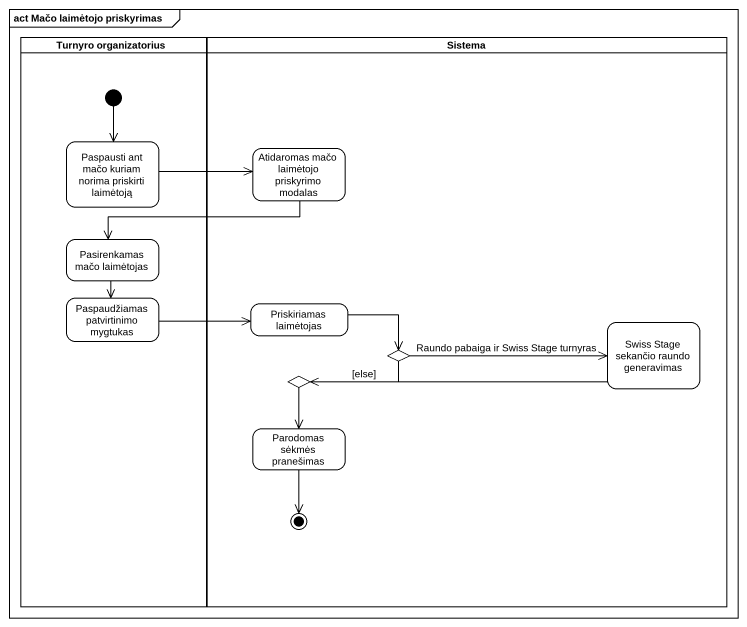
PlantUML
@startuml
mainframe act Mačo laimėtojo priskyrimas
hide empty description
state "Turnyro organizatorius" as Turnyro_organizatorius <<partition>> {
  state "Paspausti ant mačo kuriam norima priskirti laimėtoją" as Paspausti_ant_mačo_kuriam
  state "Pasirenkamas mačo laimėtojas" as Pasirenkamas_mačo_laimėtojas
  state "Paspaudžiamas patvirtinimo mygtukas" as Paspaudžiamas_patvirtinimo
  [*] --> Paspausti_ant_mačo_kuriam
}
state Sistema <<partition>> {
  state "Atidaromas mačo laimėtojo priskyrimo modalas" as Atidaromas_mačo_laimėtojo
  state "Priskiriamas laimėtojas" as Priskiriamas_laimėtojas
  state choice1 <<choice>>
  state "Swiss Stage sekančio raundo generavimas" as Swiss_Stage_sekančio_raundo
  state choice2 <<choice>>
  state "Parodomas sėkmės pranešimas" as Parodomas_sėkmės_pranešimas
  Parodomas_sėkmės_pranešimas --> [*]
}
Paspausti_ant_mačo_kuriam -right-> Atidaromas_mačo_laimėtojo
Atidaromas_mačo_laimėtojo -left-> Pasirenkamas_mačo_laimėtojas
Pasirenkamas_mačo_laimėtojas --> Paspaudžiamas_patvirtinimo
Paspaudžiamas_patvirtinimo -right-> Priskiriamas_laimėtojas
Priskiriamas_laimėtojas -right-> choice1
choice1 -right-> Swiss_Stage_sekančio_raundo : Raundo pabaiga ir Swiss Stage turnyras
choice1 -left-> choice2 : [else]
Swiss_Stage_sekančio_raundo -left-> choice2
choice2 --> Parodomas_sėkmės_pranešimas
@enduml
